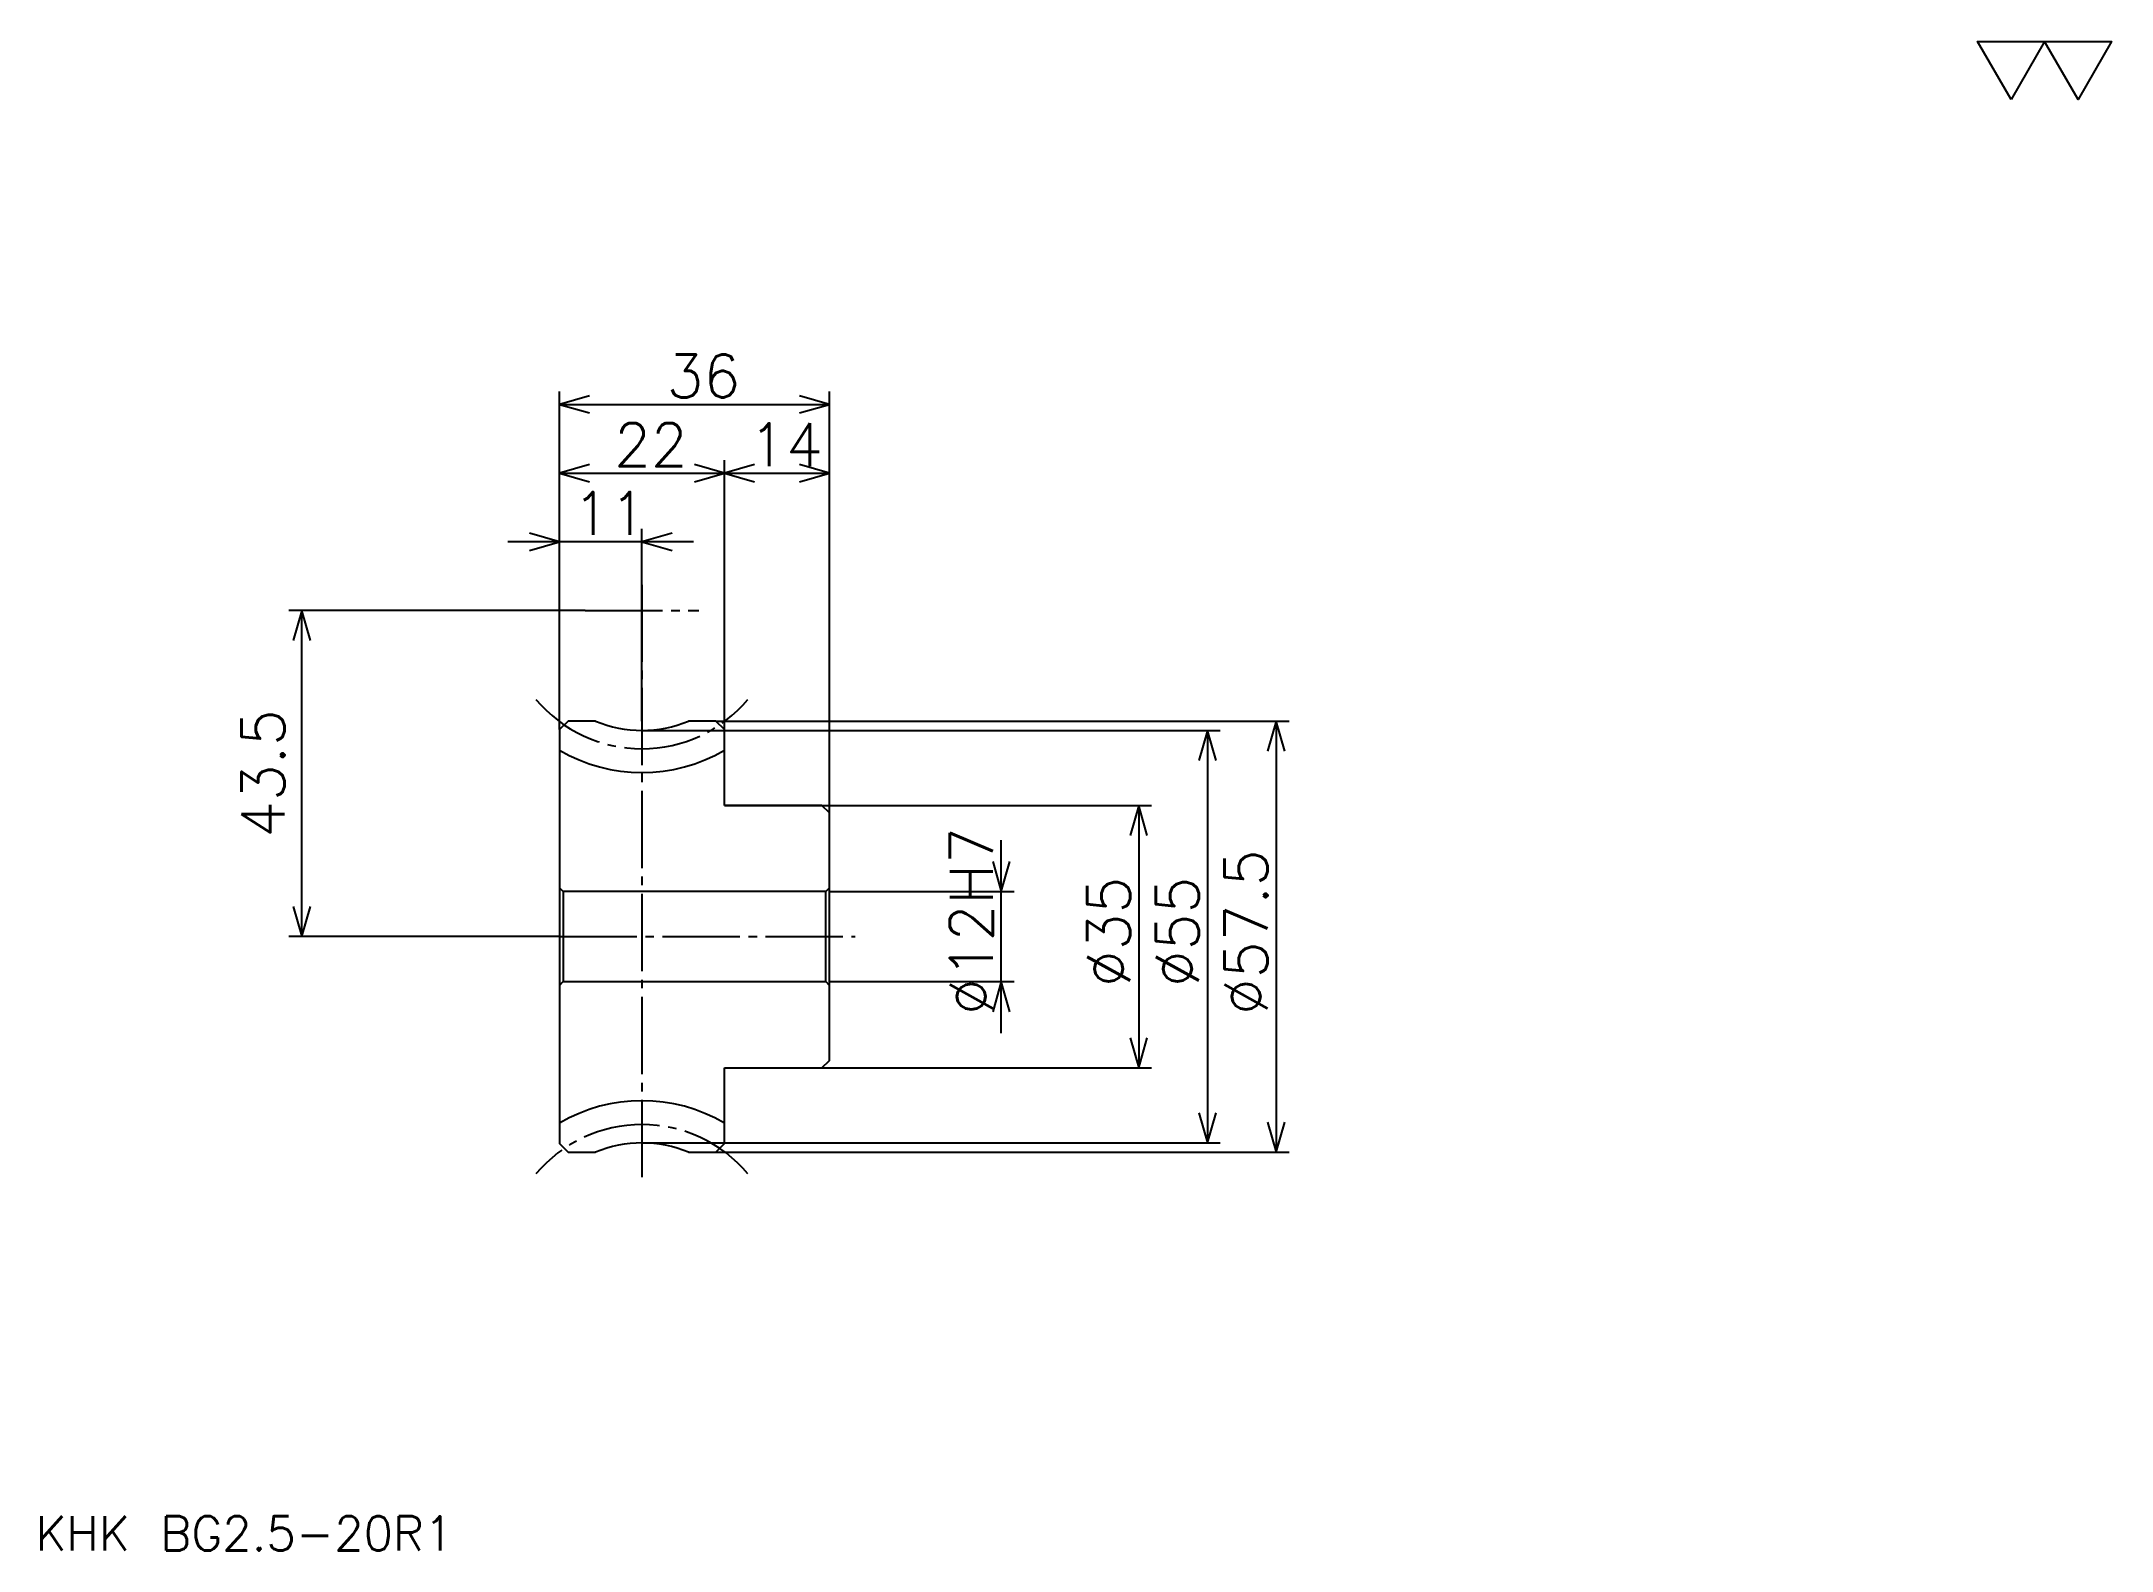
# Model space of a CAD drawing. Extents: x 12 to 288, y 13 to 214.
import ezdxf

# ---------------------------------------------------------------- set-up
doc = ezdxf.new("R2010")
doc.units = 0
doc.linetypes.add('DASHDOT', pattern=[13.741935, 10.306452, -1.145161, 1.145161, -1.145161])
doc.layers.get('0').update_dxf_attribs({"linetype": 'CONTINUOUS'})
doc.layers.add('DASHDOT', color=6, linetype='DASHDOT')
doc.styles.add('KANJI', font='TXT', dxfattribs={"bigfont": 'BIGFONT'})

msp = doc.modelspace()

# ---------------------------------------------------------------- linework, layer by layer
at = {"color": 5}
for p, q in [((81.30645, 123.225815), (81.30645, 167.177429)), ((117.30645, 123.225815), (117.30645, 167.177429)), ((81.30645, 165.459686), (117.30645, 165.459686)), ((103.30645, 123.225815), (103.30645, 158.016144)), ((81.30645, 156.298401), (103.30645, 156.298401)), ((103.30645, 156.298401), (117.30645, 156.298401)), ((99.177414, 147.1371), (74.435486, 147.1371)), ((92.30645, 123.225815), (92.30645, 148.854843)), ((84.741936, 137.975815), (45.233871, 137.975815)), ((46.951611, 94.475815), (46.951611, 137.975815)), ((81.30645, 122.080658), (81.30645, 123.225815)), ((92.30645, 121.975815), (117.30645, 121.975815)), ((102.161285, 123.225815), (117.30645, 123.225815)), ((103.30645, 122.080658), (103.30645, 123.225815)), ((117.30645, 123.225815), (178.572571, 123.225815)), ((117.30645, 110.975815), (117.30645, 123.225815)), ((117.30645, 121.975815), (169.411285, 121.975815)), ((167.693542, 121.975815), (167.693542, 66.975815)), ((176.854828, 123.225815), (176.854828, 65.725815)), ((103.30645, 111.975815), (117.30645, 111.975815)), ((117.30645, 111.975815), (160.25, 111.975815)), ((158.532257, 111.975815), (158.532257, 76.975815)), ((140.209671, 81.604843), (140.209671, 107.346786)), ((117.30645, 100.475815), (141.927414, 100.475815)), ((81.30645, 94.475815), (45.233868, 94.475815)), ((117.30645, 88.475815), (141.927414, 88.475815)), ((103.30645, 76.975815), (117.30645, 76.975815)), ((117.30645, 76.975815), (160.25, 76.975815)), ((92.30645, 66.975815), (117.30645, 66.975815)), ((117.30645, 66.975815), (169.411285, 66.975815)), ((102.161285, 65.725815), (117.30645, 65.725815)), ((117.30645, 65.725815), (178.572571, 65.725815))]:
    msp.add_line(p, q, dxfattribs=at)
at = {"color": 4}
for p, q in [((117.30645, 100.975815), (116.80645, 100.475815)), ((81.30645, 87.975815), (81.80645, 88.475815)), ((117.30645, 87.975815), (116.80645, 88.475815))]:
    msp.add_line(p, q, dxfattribs=at)
at = {"color": 7}
msp.add_lwpolyline([(274.838715, 206.129028), (270.372589, 213.870316), (288.237091, 213.870316), (283.770966, 206.129028), (279.30484, 213.870316), (274.838715, 206.129028)], dxfattribs=at)
at = {"color": 5}
for points in [[(85.314514, 166.604858), (81.30645, 165.459686), (85.314514, 164.314514)], [(113.298386, 164.314514), (117.30645, 165.459686), (113.298386, 166.604858)], [(85.314514, 157.443558), (81.30645, 156.298401), (85.314514, 155.153229)], [(99.298386, 155.153229), (103.30645, 156.298401), (99.298386, 157.443558)], [(107.314514, 157.443558), (103.30645, 156.298401), (107.314514, 155.153229)], [(113.298386, 155.153229), (117.30645, 156.298401), (113.298386, 157.443558)], [(77.298386, 145.991943), (81.30645, 147.1371), (77.298386, 148.282257)], [(96.314514, 148.282257), (92.30645, 147.1371), (96.314514, 145.991943)], [(48.096771, 133.967743), (46.951611, 137.975815), (45.80645, 133.967743)], [(168.838715, 117.967751), (167.693542, 121.975815), (166.548386, 117.967751)], [(178, 119.217751), (176.854828, 123.225815), (175.709671, 119.217751)], [(159.677429, 107.967751), (158.532257, 111.975815), (157.387085, 107.967751)], [(139.064514, 104.483879), (140.209671, 100.475815), (141.354828, 104.483879)], [(45.80645, 98.483879), (46.951611, 94.475815), (48.096771, 98.483879)], [(141.354828, 84.467751), (140.209671, 88.475815), (139.064514, 84.467751)], [(157.387085, 80.983879), (158.532257, 76.975815), (159.677429, 80.983879)], [(166.548386, 70.983879), (167.693542, 66.975815), (168.838715, 70.983879)], [(175.709671, 69.733879), (176.854828, 65.725815), (178, 69.733879)]]:
    msp.add_lwpolyline(points, dxfattribs=at)
at = {"color": 4}
for points in [[(86.106651, 123.225815), (82.451614, 123.225815), (81.30645, 122.080658), (81.30645, 87.975815)], [(103.30645, 111.975815), (103.30645, 122.080658), (102.161285, 123.225815), (98.506248, 123.225815)], [(103.30645, 76.975815), (116.30645, 76.975815), (117.30645, 77.975815), (117.30645, 110.975815), (116.30645, 111.975815), (103.30645, 111.975815)], [(81.30645, 100.975815), (81.80645, 100.475815), (81.80645, 88.475815), (116.80645, 88.475815), (116.80645, 100.475815), (81.80645, 100.475815)], [(81.30645, 87.975815), (81.30645, 66.870972), (82.451614, 65.725815), (86.106651, 65.725815)], [(98.506248, 65.725815), (102.161285, 65.725815), (103.30645, 66.870972), (103.30645, 76.975815)]]:
    msp.add_lwpolyline(points, dxfattribs=at)
for centre, radius, start, end in [((92.30645, 137.975815), 16, 247.20175188, 292.79824812), ((92.30645, 137.975815), 21.625, 239.42468661, 300.57531339), ((92.30645, 50.975815), 21.625, 59.42468661, 120.57531339), ((92.30645, 50.975815), 16, 67.20175188, 112.79824812)]:
    msp.add_arc(centre, radius, start, end, dxfattribs=at)
at = {"layer": 'DASHDOT', "color": 7}
for p, q in [((92.30645, 141.411301), (92.30645, 62.290333)), ((84.741936, 137.975815), (99.870964, 137.975815)), ((81.30645, 94.475815), (120.741928, 94.475815))]:
    msp.add_line(p, q, dxfattribs=at)
for centre, start, end in [((92.30645, 137.975815), 220.00000049, 319.99999951), ((92.30645, 50.975815), 40.00000049, 139.99999951)]:
    msp.add_arc(centre, 18.445, start, end, dxfattribs=at)

# ---------------------------------------------------------------- texts
at = {"color": 7, "style": 'KANJI'}
for s, height, p in [('36', 5.725806, (95.584679, 166.375824)), ('22', 5.725806, (88.584679, 157.214523)), ('14', 5.725806, (106.584671, 157.214523)), ('11', 5.725806, (83.084679, 148.053238)), ('KHK BG2.5-20R1', 4.580645, (11.451612, 12.596774))]:
    msp.add_text(s, height=height, dxfattribs=at).set_placement(p)
for s, p in [('43.5', (44.661289, 107.637108)), ('%%c12H7', (139.064514, 84.026215)), ('%%c57.5', (175.709671, 84.026215)), ('%%c35', (157.387085, 87.747993)), ('%%c55', (166.548386, 87.747993))]:
    msp.add_text(s, height=5.725806, rotation=90, dxfattribs=at).set_placement(p)

doc.saveas('drawing.dxf')
